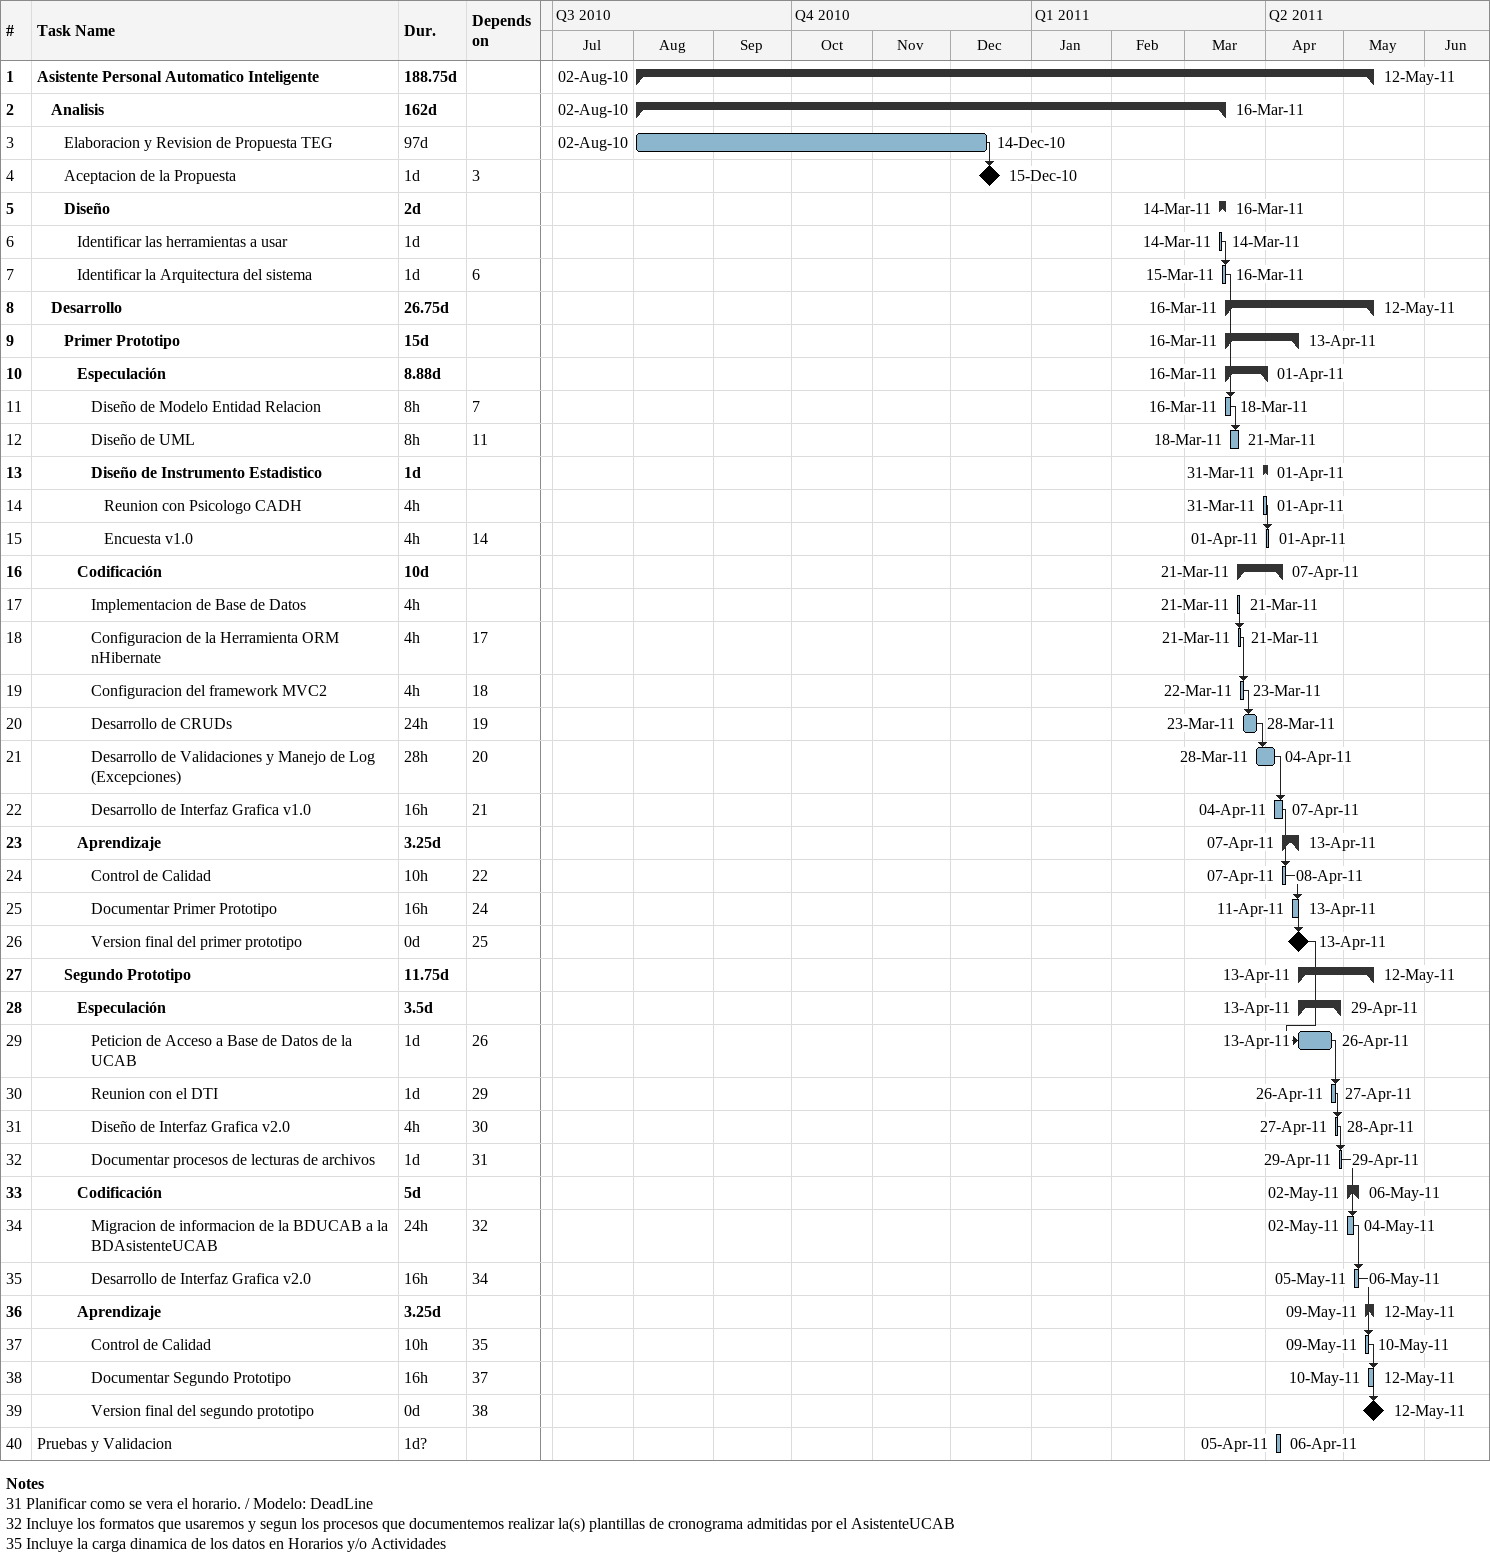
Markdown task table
| ID | Level | Task | Duration | Start | Finish | Predecessors |
|---|---|---|---|---|---|---|
| 1 | 1 | **Asistente Personal Automatico Inteligente** | 188.75d | 2010-08-02 | 2011-05-12 |  |
| 2 | 2 | **Analisis** | 162d | 2010-08-02 | 2011-03-16 |  |
| 3 | 3 | Elaboracion y Revision de Propuesta TEG | 97d | 2010-08-02 | 2010-12-14 |  |
| 4 | 3 | Aceptacion de la Propuesta | 1d | 2010-12-15 | 2010-12-15 | 3 |
| 5 | 3 | **Diseño** | 2d | 2011-03-14 | 2011-03-16 |  |
| 6 | 4 | Identificar las herramientas a usar | 1d | 2011-03-14 | 2011-03-14 |  |
| 7 | 4 | Identificar la Arquitectura del sistema | 1d | 2011-03-15 | 2011-03-16 | 6 |
| 8 | 2 | **Desarrollo** | 26.75d | 2011-03-16 | 2011-05-12 |  |
| 9 | 3 | **Primer Prototipo** | 15d | 2011-03-16 | 2011-04-13 |  |
| 10 | 4 | **Especulación** | 8.88d | 2011-03-16 | 2011-04-01 |  |
| 11 | 5 | Diseño de Modelo Entidad Relacion | 8h | 2011-03-16 | 2011-03-18 | 7 |
| 12 | 5 | Diseño de UML | 8h | 2011-03-18 | 2011-03-21 | 11 |
| 13 | 5 | **Diseño de Instrumento Estadistico** | 1d | 2011-03-31 | 2011-04-01 |  |
| 14 | 6 | Reunion con Psicologo CADH | 4h | 2011-03-31 | 2011-04-01 |  |
| 15 | 6 | Encuesta v1.0 | 4h | 2011-04-01 | 2011-04-01 | 14 |
| 16 | 4 | **Codificación** | 10d | 2011-03-21 | 2011-04-07 |  |
| 17 | 5 | Implementacion de Base de Datos | 4h | 2011-03-21 | 2011-03-21 |  |
| 18 | 5 | Configuracion de la Herramienta ORM nHibernate | 4h | 2011-03-21 | 2011-03-21 | 17 |
| 19 | 5 | Configuracion del framework MVC2 | 4h | 2011-03-22 | 2011-03-23 | 18 |
| 20 | 5 | Desarrollo de CRUDs | 24h | 2011-03-23 | 2011-03-28 | 19 |
| 21 | 5 | Desarrollo de Validaciones y Manejo de Log (Excepciones) | 28h | 2011-03-28 | 2011-04-04 | 20 |
| 22 | 5 | Desarrollo de Interfaz Grafica v1.0 | 16h | 2011-04-04 | 2011-04-07 | 21 |
| 23 | 4 | **Aprendizaje** | 3.25d | 2011-04-07 | 2011-04-13 |  |
| 24 | 5 | Control de Calidad | 10h | 2011-04-07 | 2011-04-08 | 22 |
| 25 | 5 | Documentar Primer Prototipo | 16h | 2011-04-11 | 2011-04-13 | 24 |
| 26 | 5 | Version final del primer prototipo | 0d | 2011-04-13 | 2011-04-13 | 25 |
| 27 | 3 | **Segundo Prototipo** | 11.75d | 2011-04-13 | 2011-05-12 |  |
| 28 | 4 | **Especulación** | 3.5d | 2011-04-13 | 2011-04-29 |  |
| 29 | 5 | Peticion de Acceso a Base de Datos de la UCAB | 1d | 2011-04-13 | 2011-04-26 | 26 |
| 30 | 5 | Reunion con el DTI | 1d | 2011-04-26 | 2011-04-27 | 29 |
| 31 | 5 | Diseño de Interfaz Grafica v2.0 | 4h | 2011-04-27 | 2011-04-28 | 30 |
| 32 | 5 | Documentar procesos de lecturas de archivos | 1d | 2011-04-29 | 2011-04-29 | 31 |
| 33 | 4 | **Codificación** | 5d | 2011-05-02 | 2011-05-06 |  |
| 34 | 5 | Migracion de informacion de la BDUCAB a la BDAsistenteUCAB | 24h | 2011-05-02 | 2011-05-04 | 32 |
| 35 | 5 | Desarrollo de Interfaz Grafica v2.0 | 16h | 2011-05-05 | 2011-05-06 | 34 |
| 36 | 4 | **Aprendizaje** | 3.25d | 2011-05-09 | 2011-05-12 |  |
| 37 | 5 | Control de Calidad | 10h | 2011-05-09 | 2011-05-10 | 35 |
| 38 | 5 | Documentar Segundo Prototipo | 16h | 2011-05-10 | 2011-05-12 | 37 |
| 39 | 5 | Version final del segundo prototipo | 0d | 2011-05-12 | 2011-05-12 | 38 |
| 40 | 1 | Pruebas y Validacion | 1d? | 2011-04-05 | 2011-04-06 |  |

Notes
- 31: Planificar como se vera el horario. / Modelo: DeadLine
- 32: Incluye los formatos que usaremos y segun los procesos que documentemos realizar la(s) plantillas de cronograma admitidas por el AsistenteUCAB
- 35: Incluye la carga dinamica de los datos en Horarios y/o Actividades
